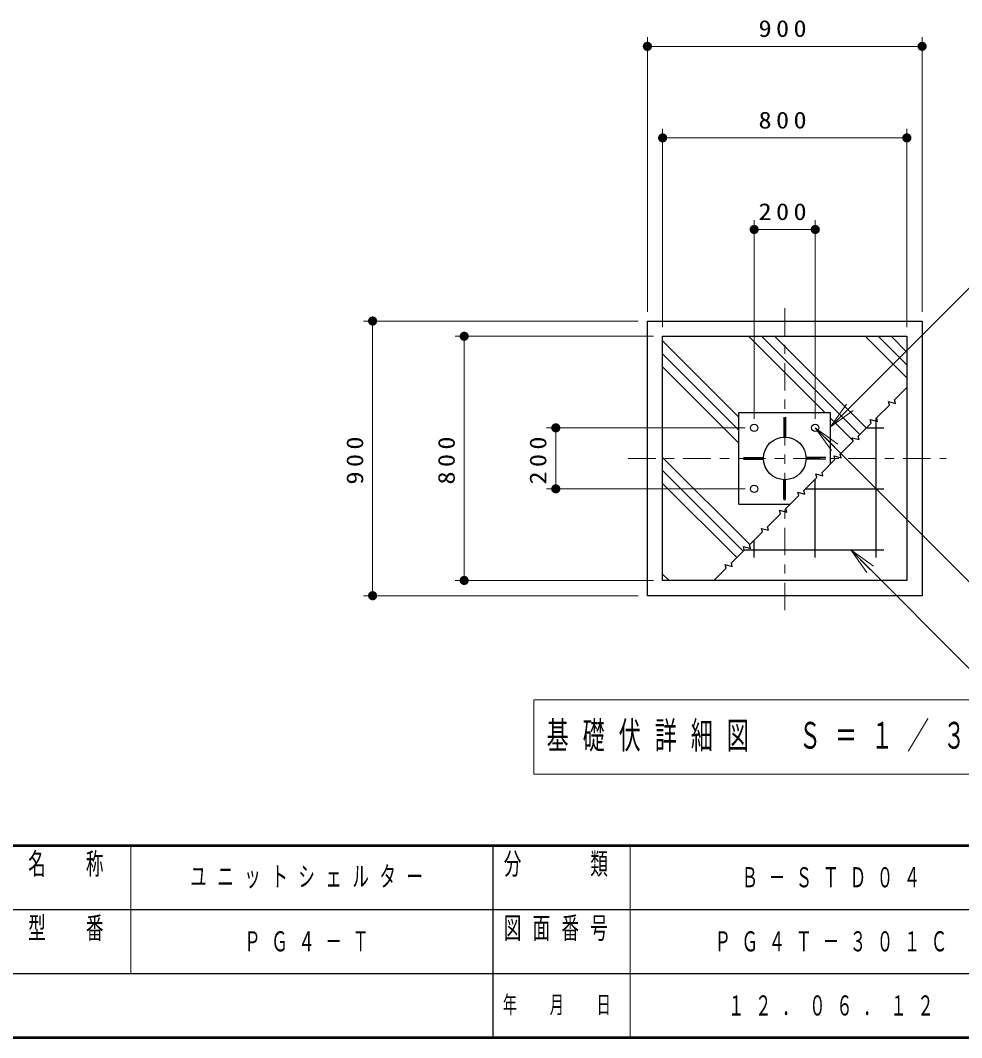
# Model space of a CAD drawing. Units: millimetres on the paper, with parts at other scales. Extents: x -365 to 10, y -38 to 257.
# Drawn here: x -181.6 to -78.8, y 0 to 111.1 of the extents above; entities that cross this region are included whole.
import ezdxf

# ---------------------------------------------------------------- set-up
doc = ezdxf.new("R2010")
doc.units = ezdxf.units.MM
doc.linetypes.add('USER2', pattern=[6, 3, -1, 1, -1])
doc.layers.add('LY_1', color=7, linetype='Continuous', lineweight=25)
doc.layers.add('LY_2', color=7, linetype='Continuous', lineweight=13)
doc.styles.add('ＭＳ ゴシック', font='')
doc.styles.get('ＭＳ ゴシック').set_extended_font_data('MS Gothic')

# ---------------------------------------------------------------- blocks, each defined once
blk = doc.blocks.new('filled_dot')
at = {"color": 0, "linetype": 'Continuous', "lineweight": -2, "const_width": 1.25}
blk.add_lwpolyline([(-0.625, 0, 1), (0.625, 0, 1)], format="xyb", close=True, dxfattribs=at)

msp = doc.modelspace()

# ---------------------------------------------------------------- linework, layer by layer
at = {"layer": 'LY_1', "lineweight": 13}
for p, q in [((-113.118, 79.27), (-113.118, 109.27)), ((-83.118, 79.27), (-83.118, 109.27)), ((-113.118, 108.27), (-83.118, 108.27)), ((-111.452, 77.603), (-111.452, 99.27)), ((-84.785, 77.603), (-84.785, 99.27)), ((-111.452, 98.27), (-84.785, 98.27)), ((-101.452, 67.603), (-101.452, 89.27)), ((-94.785, 67.603), (-94.785, 89.27)), ((-101.452, 88.27), (-94.785, 88.27)), ((-114.118, 78.27), (-144.118, 78.27)), ((-143.118, 48.27), (-143.118, 78.27)), ((-112.452, 76.603), (-134.118, 76.603)), ((-133.118, 49.937), (-133.118, 76.603)), ((-111.452, 76.096), (-103.118, 67.763)), ((-102.059, 76.603), (-98.118, 72.662)), ((-100.645, 76.603), (-98.118, 74.077)), ((-99.231, 76.603), (-98.118, 75.491)), ((-89.331, 76.603), (-84.785, 72.057)), ((-87.917, 76.603), (-84.785, 73.471)), ((-86.503, 76.603), (-84.785, 74.885)), ((-111.452, 74.682), (-103.118, 66.349)), ((-98.118, 75.491), (-89.208, 66.58)), ((-98.118, 74.077), (-89.915, 65.873)), ((-111.452, 73.268), (-103.118, 64.934)), ((-98.118, 72.662), (-93.726, 68.27)), ((-93.125, 66.712), (-91.357, 69.187)), ((-93.125, 66.712), (-91.004, 68.834)), ((-90.65, 68.48), (-93.125, 66.712)), ((-93.118, 67.662), (-90.622, 65.166)), ((-102.452, 66.603), (-124.118, 66.603)), ((-123.118, 59.937), (-123.118, 66.603)), ((-94.785, 66.603), (-92.664, 64.482)), ((-94.785, 66.603), (-92.31, 64.836)), ((-93.017, 64.128), (-94.785, 66.603)), ((-111.452, 63.368), (-111.353, 63.27)), ((-111.353, 63.27), (-101.936, 53.852)), ((-111.452, 61.954), (-102.643, 53.145)), ((-111.452, 60.54), (-103.35, 52.438)), ((-102.452, 59.937), (-124.118, 59.937)), ((-90.916, 53.27), (-88.795, 51.149)), ((-90.916, 53.27), (-88.442, 51.502)), ((-89.149, 50.795), (-90.916, 53.27)), ((-111.452, 50.64), (-110.748, 49.937)), ((-112.452, 49.937), (-134.118, 49.937)), ((-114.118, 48.27), (-144.118, 48.27)), ((-125.518, 36.915), (-125.518, 28.782)), ((-70.718, 36.915), (-125.518, 36.915)), ((-125.518, 28.782), (-70.718, 28.782))]:
    msp.add_line(p, q, dxfattribs=at)
at = {"layer": 'LY_1', "linetype": 'USER2', "lineweight": 13}
for p, q in [((-98.118, 46.682), (-98.118, 80.091)), ((-115.201, 63.27), (-80.507, 63.27))]:
    msp.add_line(p, q, dxfattribs=at)
at = {"layer": 'LY_1'}
for p, q in [((-113.118, 78.27), (-83.118, 78.27)), ((-113.118, 48.27), (-113.118, 78.27)), ((-83.118, 78.27), (-83.118, 48.27)), ((-111.452, 76.603), (-84.785, 76.603)), ((-111.452, 49.937), (-111.452, 76.603)), ((-84.785, 76.603), (-84.785, 49.937)), ((-103.118, 68.27), (-93.118, 68.27)), ((-103.118, 58.27), (-103.118, 68.27)), ((-93.118, 62.67), (-93.118, 68.27)), ((-98.218, 67.767), (-98.218, 65.598)), ((-98.018, 67.767), (-98.018, 65.598)), ((-88.118, 52.437), (-88.118, 67.67)), ((-89.185, 66.603), (-87.285, 66.603)), ((-102.615, 63.37), (-100.446, 63.37)), ((-93.621, 63.37), (-95.79, 63.37)), ((-102.615, 63.17), (-100.446, 63.17)), ((-93.621, 63.17), (-95.79, 63.17)), ((-98.218, 58.773), (-98.218, 60.942)), ((-98.018, 58.773), (-98.018, 60.942)), ((-94.785, 52.437), (-94.785, 61.003)), ((-95.852, 59.937), (-87.285, 59.937)), ((-103.118, 58.27), (-97.518, 58.27)), ((-101.452, 52.437), (-101.452, 54.337)), ((-102.518, 53.27), (-87.285, 53.27)), ((-84.785, 49.937), (-111.452, 49.937)), ((-83.118, 48.27), (-113.118, 48.27))]:
    msp.add_line(p, q, dxfattribs=at)
at = {"layer": 'LY_1', "lineweight": 13}
for points in [[(-93.125, 66.712), (-77.101, 82.736), (-31.72, 82.736)], [(-94.785, 66.603), (-76.689, 48.508), (-46.424, 48.508)], [(-90.916, 53.27), (-76.689, 39.043), (-43.424, 39.043)]]:
    msp.add_lwpolyline(points, dxfattribs=at)
at = {"layer": 'LY_1'}
msp.add_lwpolyline([(-105.852, 49.937), (-104.511, 51.278), (-104.614, 51.664), (-103.841, 51.457), (-103.945, 51.843), (-102.531, 53.257), (-102.634, 53.644), (-101.861, 53.437), (-101.965, 53.823), (-100.551, 55.237), (-100.654, 55.624), (-99.882, 55.417), (-99.985, 55.803), (-98.571, 57.217), (-98.674, 57.604), (-97.902, 57.397), (-98.005, 57.783), (-96.591, 59.197), (-96.695, 59.584), (-95.922, 59.376), (-96.025, 59.763), (-94.611, 61.177), (-94.715, 61.563), (-93.942, 61.356), (-94.045, 61.743), (-92.631, 63.157), (-92.735, 63.543), (-91.962, 63.336), (-92.065, 63.723), (-90.651, 65.137), (-90.755, 65.523), (-89.982, 65.316), (-90.086, 65.703), (-88.671, 67.117), (-88.775, 67.503), (-88.002, 67.296), (-88.106, 67.682), (-86.691, 69.097), (-86.795, 69.483), (-86.022, 69.276), (-86.126, 69.662), (-84.785, 71.003)], dxfattribs=at)
for centre, radius in [((-101.452, 66.603), 0.4), ((-94.785, 66.603), 0.4), ((-98.118, 63.27), 2.33), ((-101.452, 59.937), 0.4)]:
    msp.add_circle(centre, radius, dxfattribs=at)
at = {"layer": 'LY_2', "lineweight": 50}
for p, q in [((-365, 21), (0, 21)), ((-365, 0), (0, 0))]:
    msp.add_line(p, q, dxfattribs=at)
at = {"layer": 'LY_2'}
for p, q in [((-169.5, 21), (-169.5, 7)), ((-115, 21), (-115, 0))]:
    msp.add_line(p, q, dxfattribs=at)
at = {"layer": 'LY_2', "color": 211, "lineweight": 25}
for p, q in [((-130, 21), (-130, 0)), ((-182.5, 14), (-70, 14)), ((-237.5, 7), (0, 7))]:
    msp.add_line(p, q, dxfattribs=at)

# ---------------------------------------------------------------- block references
at = {"layer": 'LY_1', "lineweight": 13, "xscale": 0.4, "yscale": 0.4}
for p in [(-113.118, 108.27), (-111.452, 98.27), (-101.452, 88.27)]:
    msp.add_blockref('filled_dot', p, dxfattribs=at)
for p, rotation in [((-83.118, 108.27), 180), ((-84.785, 98.27), 180), ((-94.785, 88.27), 180), ((-143.118, 78.27), 270), ((-133.118, 76.603), 270), ((-123.118, 66.603), 270), ((-123.118, 59.937), 90), ((-133.118, 49.937), 90), ((-143.118, 48.27), 90)]:
    msp.add_blockref('filled_dot', p, dxfattribs=dict(at, rotation=rotation))

# ---------------------------------------------------------------- texts
at = {"layer": 'LY_1', "style": 'ＭＳ ゴシック'}
for s, insert, char_height, attachment_point in [('\\T1.33;\\W1.15;900', (-98.118, 109.27), 1.833, 8), ('\\T1.33;\\W1.15;800', (-98.118, 99.27), 1.833, 8), ('\\T1.33;\\W1.15;200', (-98.118, 89.27), 1.833, 8), ('\\T1.64;\\W0.6;基礎伏詳細図\u3000Ｓ＝１／３０', (-124.118, 32.849), 2.933, 4), ('\\T1.64;\\W0.6;ユニットシェルター', (-149.75, 17.5), 2.199, 5), ('\\T1.64;\\W0.6;Ｂ－ＳＴＤ０４', (-92.5, 17.5), 2.199, 5), ('\\T1.64;\\W0.6;ＰＧ４－Ｔ', (-149.75, 10.5), 2.199, 5), ('\\T1.64;\\W0.6;１２．０６．１２', (-92.5, 3.5), 2.199, 5)]:
    msp.add_mtext(s, dxfattribs=dict(at, insert=insert, char_height=char_height, attachment_point=attachment_point))
at = {"layer": 'LY_1', "char_height": 1.833, "attachment_point": 8, "rotation": 90, "style": 'ＭＳ ゴシック'}
for s, insert in [('\\T1.33;\\W1.15;900', (-144.118, 63.27)), ('\\T1.33;\\W1.15;800', (-134.118, 63.27)), ('\\T1.33;\\W1.15;200', (-124.118, 63.27))]:
    msp.add_mtext(s, dxfattribs=dict(at, insert=insert))
at = {"layer": 'LY_1', "color": 1, "insert": (-92.5, 10.5), "char_height": 2.199, "attachment_point": 5, "style": 'ＭＳ ゴシック'}
msp.add_mtext('\\T1.64;\\W0.6;ＰＧ４Ｔ－３０１Ｃ', dxfattribs=at)
at = {"layer": 'LY_2', "color": 4, "style": 'ＭＳ ゴシック'}
for s, insert, char_height, attachment_point in [('\\T1.64;\\W0.6;名\u3000称', (-176, 20.167), 2.346, 2), ('\\T1.64;\\W0.6;分\u3000\u3000類', (-122.5, 20.167), 2.346, 2), ('\\T1.64;\\W0.6;型\u3000番', (-176, 13.167), 2.346, 2), ('\\T1.64;\\W0.6;図面番号', (-122.5, 13.167), 2.346, 2), ('\\T1.64;\\W0.6;年\u3000月\u3000日', (-122.5, 3.5), 1.906, 5)]:
    msp.add_mtext(s, dxfattribs=dict(at, insert=insert, char_height=char_height, attachment_point=attachment_point))

doc.saveas('drawing.dxf')
